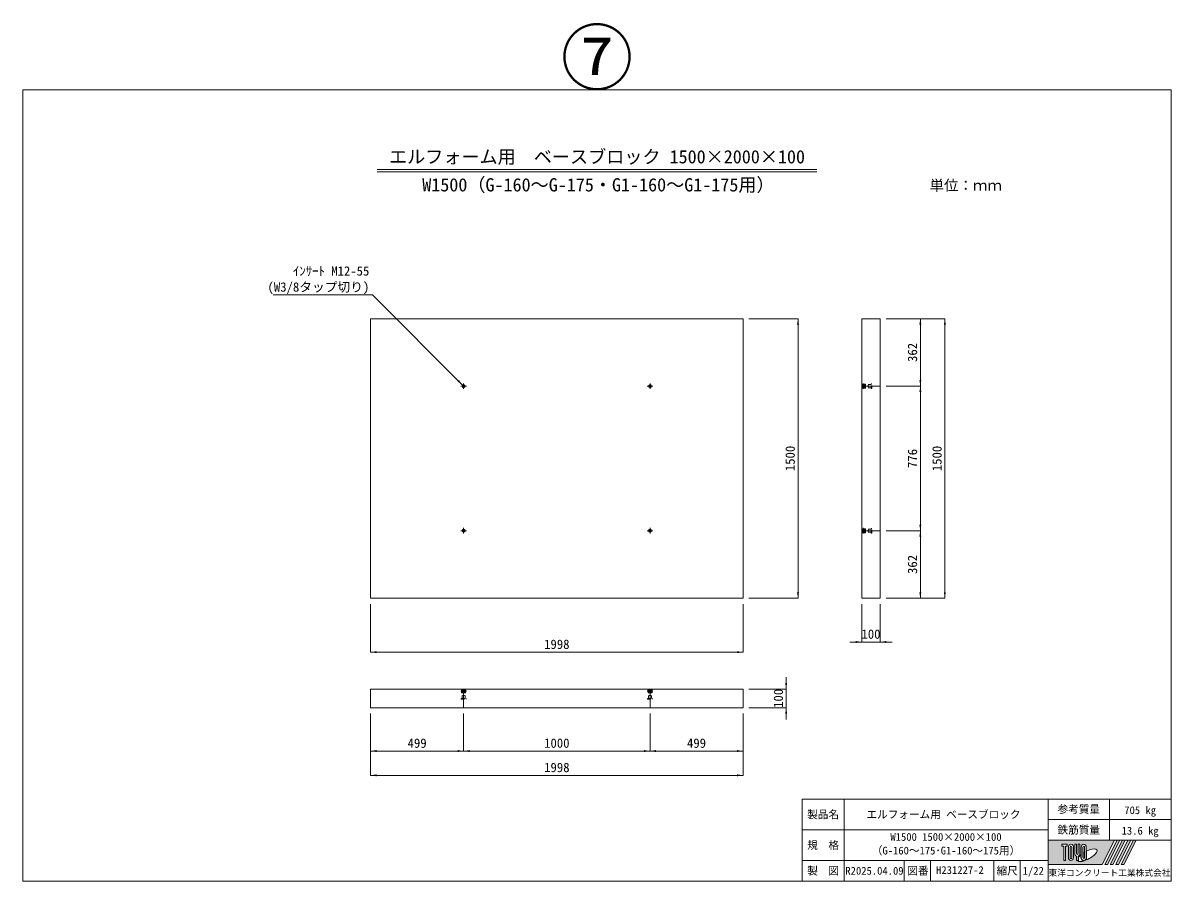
# Model space of a CAD drawing. Units: millimetres at full size; some dimension numbers follow another scale. Extents: x 48 to 43288, y -58809 to -8936.
# Drawn here: x 48 to 6208, y -52750 to -48144 of the extents above; entities that cross this region are included whole.
import ezdxf
from ezdxf.enums import TextEntityAlignment as Align

# ---------------------------------------------------------------- set-up
doc = ezdxf.new("R2010")
doc.units = ezdxf.units.MM
doc.header["$LTSCALE"] = 75
doc.linetypes.add('USER2', pattern=[8.5725, 5.715, -0.9525, 0.9525, -0.9525])
doc.linetypes.add('USER3', pattern=[0.405, 0.225, -0.18])
for name, color, linetype, lineweight in [('_0-0_', 7, 'Continuous', 9), ('寸法線', 7, 'Continuous', 9), ('引出線', 4, 'Continuous', 9), ('本体', 7, 'Continuous', 9), ('枠', 5, 'Continuous', 5), ('補助線', 8, 'Continuous', 13), ('ｲﾝｻｰﾄ', 3, 'USER3', 5)]:
    doc.layers.add(name, color=color, linetype=linetype, lineweight=lineweight)
doc.styles.add('ＭＳ ゴシック', font='')
doc.styles.get('ＭＳ ゴシック').set_extended_font_data('MS Gothic')

# ---------------------------------------------------------------- blocks, each defined once
blk = doc.blocks.new('filled_arrow')
at = {"color": 0, "linetype": 'Continuous', "lineweight": -2}
blk.add_solid([(7.5, 1.25), (0, 0), (7.5, -1.25)], dxfattribs=at)

msp = doc.modelspace()

# ---------------------------------------------------------------- hatches: boundary and pattern name
at = {"layer": '枠'}
h = msp.add_hatch(color=7, dxfattribs=at)
h.paths.add_polyline_path([(5547.52, -52529.84), (5547.52, -52661.84), (5837.92, -52661.84), (5903.92, -52529.84)])
edge = h.paths.add_edge_path(flags=16)
edge.add_ellipse((5758.36, -52611.09), major_axis=(51.71744, 28.94828), ratio=0.3471473417839755, start_angle=-144.31121551620072, end_angle=72.18990366955182, ccw=False)
edge.add_ellipse((5739.21, -52623.59), major_axis=(-0, 17.6), ratio=0.8463541477272727, start_angle=-160.70345668549217, end_angle=-90.00000000003904)
edge.add_line((5754.11, -52623.59), (5754.11, -52590.04))
edge = h.paths.add_edge_path(flags=16)
edge.add_ellipse((5739.21, -52568.08), major_axis=(-0, 16.24615), ratio=0.8463541586519492, start_angle=-89.99999999999164, end_angle=90.00000000000801, ccw=False)
edge.add_line((5752.96, -52568.08), (5752.96, -52623.59))
edge.add_ellipse((5739.21, -52623.59), major_axis=(0, 16.24615), ratio=0.8463541586519492, start_angle=90.00000000000955, end_angle=-89.99999999999051, ccw=False)
edge.add_line((5725.46, -52623.59), (5725.46, -52568.08))
edge = h.paths.add_edge_path(flags=16)
edge.add_line((5743.8, -52568.08), (5743.8, -52623.59))
edge.add_ellipse((5739.21, -52623.59), major_axis=(-0, 5.41538), ratio=0.8463540450032638, start_angle=89.99999999995185, end_angle=-90.00000000004849, ccw=False)
edge.add_line((5734.63, -52623.59), (5734.63, -52568.08))
edge.add_ellipse((5739.21, -52568.08), major_axis=(-0, 5.41538), ratio=0.8463540450032638, start_angle=-90.00000000008623, end_angle=89.99999999991343, ccw=False)
edge = h.paths.add_edge_path(flags=16)
edge.add_line((5742.65, -52596.46), (5742.65, -52623.59))
edge.add_ellipse((5739.21, -52623.59), major_axis=(0, 4.06154), ratio=0.8463542628432875, start_angle=90.0000000001412, end_angle=-89.99999999985943, ccw=False)
edge.add_line((5735.78, -52623.59), (5735.78, -52600.9))
edge.add_ellipse((5758.36, -52611.09), major_axis=(51.71744, 28.94828), ratio=0.34714734178397555, start_angle=107.79174141112958, end_angle=126.4713182157414, ccw=False)
edge = h.paths.add_edge_path(flags=16)
edge.add_line((5718.59, -52551.84), (5718.59, -52601.59))
edge.add_ellipse((5704.84, -52601.59), major_axis=(0, 16.24615), ratio=0.8463541586519492, start_angle=-163.341166640683, end_angle=-89.99999999999886, ccw=False)
edge.add_line((5709.42, -52616.91), (5709.42, -52639.84))
edge.add_line((5709.42, -52639.84), (5700.25, -52639.84))
edge.add_line((5700.25, -52639.84), (5700.25, -52616.91))
edge.add_ellipse((5704.84, -52601.59), major_axis=(-0, 16.24615), ratio=0.8463541586519492, start_angle=89.99999999999824, end_angle=163.341166640683, ccw=False)
edge.add_line((5691.09, -52601.59), (5691.09, -52551.84))
edge.add_line((5691.09, -52551.84), (5700.25, -52551.84))
edge.add_line((5700.25, -52551.84), (5700.25, -52601.59))
edge.add_ellipse((5704.84, -52601.59), major_axis=(0, 5.41538), ratio=0.8463540450032638, start_angle=90.00000000001921, end_angle=-89.9999999999812)
edge.add_line((5709.42, -52601.59), (5709.42, -52551.84))
edge.add_line((5709.42, -52551.84), (5718.59, -52551.84))
edge = h.paths.add_edge_path(flags=16)
edge.add_line((5724.32, -52609.58), (5724.32, -52623.59))
edge.add_ellipse((5739.21, -52623.59), major_axis=(0, 17.6), ratio=0.8463541477272727, start_angle=90.0000000000089, end_angle=-171.54427023795384)
edge.add_ellipse((5758.36, -52611.09), major_axis=(51.71744, 28.94828), ratio=0.34714734178397555, start_angle=-178.6495357001653, end_angle=-148.2924416644072, ccw=False)
edge.add_line((5707.45, -52641.19), (5710.57, -52641.19))
edge.add_line((5710.57, -52641.19), (5710.57, -52624.03))
edge.add_ellipse((5758.36, -52611.09), major_axis=(51.71744, 28.94828), ratio=0.3471473417839755, start_angle=148.21912000477957, end_angle=165.90812145711823, ccw=False)
edge = h.paths.add_edge_path(flags=16)
edge.add_ellipse((5670.46, -52568.08), major_axis=(0, 16.24615), ratio=0.8463541586519492, start_angle=-89.99999999995396, end_angle=90.00000000004627, ccw=False)
edge.add_line((5684.21, -52568.08), (5684.21, -52623.59))
edge.add_ellipse((5670.46, -52623.59), major_axis=(-0, 16.24615), ratio=0.8463541586519492, start_angle=89.9999999999743, end_angle=-90.00000000002598, ccw=False)
edge.add_line((5656.71, -52623.59), (5656.71, -52568.08))
edge = h.paths.add_edge_path(flags=16)
edge.add_line((5675.05, -52568.08), (5675.05, -52623.59))
edge.add_ellipse((5670.46, -52623.59), major_axis=(0, 5.41538), ratio=0.8463540450032638, start_angle=90.0000000000386, end_angle=-89.99999999996095, ccw=False)
edge.add_line((5665.88, -52623.59), (5665.88, -52568.08))
edge.add_ellipse((5670.46, -52568.08), major_axis=(-0, 5.41538), ratio=0.8463540450032638, start_angle=-90.00000000008623, end_angle=89.99999999991343, ccw=False)
h.paths.add_polyline_path([(5649.84, -52551.84), (5649.84, -52562.67), (5640.67, -52562.67), (5640.67, -52639.84), (5631.5, -52639.84), (5631.5, -52562.67), (5622.34, -52562.67), (5622.34, -52551.84)], flags=16)
for points in [[(5852.44, -52661.84), (5866.96, -52661.84), (5932.96, -52529.84), (5918.44, -52529.84)], [(5962, -52529.84), (5947.48, -52529.84), (5881.48, -52661.84), (5896, -52661.84)], [(5991.04, -52529.84), (5976.52, -52529.84), (5910.52, -52661.84), (5925.04, -52661.84)], [(6020.08, -52529.84), (6005.56, -52529.84), (5939.56, -52661.84), (5954.08, -52661.84)]]:
    msp.add_hatch(color=7, dxfattribs=at).paths.add_polyline_path(points)

# ---------------------------------------------------------------- linework, layer by layer
at = {"layer": '_0-0_', "lineweight": 20}
for p, q in [((1948.65, -48930.64), (4306.38, -48930.64)), ((1948.65, -48942.54), (4306.38, -48942.54))]:
    msp.add_line(p, q, dxfattribs=at)
at = {"layer": '寸法線'}
for p, q in [((3942.95, -49731.77), (4206, -49731.77)), ((4206, -51231.77), (4206, -49731.77)), ((4679.65, -49731.77), (4994.02, -49731.77)), ((4679.65, -49731.77), (4862.39, -49731.77)), ((4862.39, -50093.77), (4862.39, -49731.77)), ((4994.02, -51231.77), (4994.02, -49731.77)), ((4679.65, -50093.77), (4862.39, -50093.77)), ((4679.65, -50093.77), (4862.39, -50093.77)), ((4862.39, -50869.77), (4862.39, -50093.77)), ((4679.65, -50869.77), (4862.39, -50869.77)), ((4679.65, -50869.77), (4862.39, -50869.77)), ((4862.39, -51231.77), (4862.39, -50869.77)), ((3942.95, -51231.77), (4206, -51231.77)), ((4679.65, -51231.77), (4994.02, -51231.77)), ((4679.65, -51231.77), (4862.39, -51231.77)), ((1912.95, -51263.77), (1912.95, -51521.41)), ((3910.95, -51263.77), (3910.95, -51521.41)), ((4547.65, -51263.77), (4547.65, -51466.89)), ((4647.65, -51263.77), (4647.65, -51466.89)), ((4483.65, -51466.89), (4711.65, -51466.89)), ((1912.95, -51521.41), (3910.95, -51521.41)), ((4142.53, -51883.33), (4142.53, -51655.33)), ((3942.95, -51719.33), (4142.53, -51719.33)), ((1912.95, -51851.33), (1912.95, -52182.58)), ((1912.95, -51851.33), (1912.95, -52052.07)), ((2411.95, -51851.33), (2411.95, -52052.07)), ((2411.95, -51851.33), (2411.95, -52052.07)), ((3411.95, -51851.33), (3411.95, -52052.07)), ((3411.95, -51851.33), (3411.95, -52052.07)), ((3910.95, -51851.33), (3910.95, -52182.58)), ((3910.95, -51851.33), (3910.95, -52052.07)), ((3942.95, -51819.33), (4142.53, -51819.33)), ((1912.95, -52052.07), (2411.95, -52052.07)), ((2411.95, -52052.07), (3411.95, -52052.07)), ((3411.95, -52052.07), (3910.95, -52052.07)), ((1912.95, -52182.58), (3910.95, -52182.58))]:
    msp.add_line(p, q, dxfattribs=at)
at = {"layer": '引出線'}
msp.add_lwpolyline([(2405.99, -50087.75), (1922.58, -49604.33), (1389.57, -49604.33)], dxfattribs=at)
at = {"layer": '本体', "lineweight": 20}
for p, q in [((3910.95, -49731.77), (1912.95, -49731.77)), ((1912.95, -49731.77), (1912.95, -51231.77)), ((3910.95, -51231.77), (3910.95, -49731.77)), ((4547.65, -49731.77), (4647.65, -49731.77)), ((4547.65, -49731.77), (4547.65, -51231.77)), ((4647.65, -49731.77), (4647.65, -51231.77)), ((1912.95, -51231.77), (3910.95, -51231.77)), ((4547.65, -51231.77), (4647.65, -51231.77)), ((1912.95, -51719.33), (1912.95, -51819.33)), ((1912.95, -51719.33), (3910.95, -51719.33)), ((3910.95, -51719.33), (3910.95, -51819.33)), ((1912.95, -51819.33), (3910.95, -51819.33))]:
    msp.add_line(p, q, dxfattribs=at)
at = {"layer": '枠', "lineweight": 20}
for p, q in [((47.52, -48503.84), (6207.52, -48503.84)), ((47.52, -52749.84), (47.52, -48503.84)), ((6207.52, -52749.84), (6207.52, -48503.84)), ((4227.52, -52749.84), (4227.52, -52309.84)), ((6207.52, -52309.84), (4227.52, -52309.84)), ((4454.06, -52749.84), (4454.06, -52309.84)), ((5547.52, -52749.84), (5547.52, -52309.84)), ((5877.52, -52529.84), (5877.52, -52309.84)), ((6207.52, -52419.84), (5547.52, -52419.84)), ((5547.52, -52474.84), (4227.52, -52474.84)), ((6207.52, -52529.84), (5547.52, -52529.84)), ((5547.52, -52639.84), (4227.52, -52639.84)), ((4776.42, -52749.84), (4776.42, -52639.84)), ((4916.42, -52749.84), (4916.42, -52639.84)), ((5257.52, -52749.84), (5257.52, -52639.84)), ((5397.52, -52749.84), (5397.52, -52639.84)), ((47.52, -52749.84), (6207.52, -52749.84))]:
    msp.add_line(p, q, dxfattribs=at)
at = {"layer": '枠'}
for p, q in [((5547.52, -52529.84), (5903.92, -52529.84)), ((5547.52, -52529.84), (5547.52, -52661.84)), ((5903.92, -52529.84), (5837.92, -52661.84)), ((5918.44, -52529.84), (5852.44, -52661.84)), ((5932.96, -52529.84), (5866.96, -52661.84)), ((5947.48, -52529.84), (5881.48, -52661.84)), ((5962, -52529.84), (5896, -52661.84)), ((5976.52, -52529.84), (5910.52, -52661.84)), ((5918.44, -52529.84), (5932.96, -52529.84)), ((5991.04, -52529.84), (5925.04, -52661.84)), ((6005.56, -52529.84), (5939.56, -52661.84)), ((5947.48, -52529.84), (5962, -52529.84)), ((6020.08, -52529.84), (5954.08, -52661.84)), ((5976.52, -52529.84), (5991.04, -52529.84)), ((6005.56, -52529.84), (6020.08, -52529.84)), ((5622.34, -52551.84), (5622.34, -52562.67)), ((5622.34, -52551.84), (5649.84, -52551.84)), ((5631.5, -52562.67), (5622.34, -52562.67)), ((5631.5, -52562.67), (5631.5, -52639.84)), ((5640.67, -52562.67), (5640.67, -52639.84)), ((5649.84, -52562.67), (5640.67, -52562.67)), ((5649.84, -52551.84), (5649.84, -52562.67)), ((5656.71, -52568.08), (5656.71, -52623.59)), ((5665.88, -52623.59), (5665.88, -52568.08)), ((5675.05, -52568.08), (5675.05, -52623.59)), ((5684.21, -52623.59), (5684.21, -52568.08)), ((5691.09, -52551.84), (5700.25, -52551.84)), ((5691.09, -52601.59), (5691.09, -52551.84)), ((5700.25, -52551.84), (5700.25, -52601.59)), ((5709.42, -52551.84), (5718.59, -52551.84)), ((5709.42, -52601.59), (5709.42, -52551.84)), ((5718.59, -52551.84), (5718.59, -52601.59)), ((5725.46, -52568.08), (5725.46, -52623.59)), ((5734.63, -52623.59), (5734.63, -52568.08)), ((5735.78, -52623.59), (5735.78, -52600.9)), ((5742.65, -52596.46), (5742.65, -52623.59)), ((5743.8, -52568.08), (5743.8, -52623.59)), ((5752.96, -52623.59), (5752.96, -52568.08)), ((5754.11, -52623.59), (5754.11, -52590.04)), ((5547.52, -52661.84), (5837.92, -52661.84)), ((5640.67, -52639.84), (5631.5, -52639.84)), ((5700.25, -52616.91), (5700.25, -52639.84)), ((5709.42, -52639.84), (5700.25, -52639.84)), ((5707.45, -52641.19), (5710.57, -52641.19)), ((5709.42, -52616.91), (5709.42, -52639.84)), ((5710.57, -52624.03), (5710.57, -52641.19)), ((5724.32, -52609.58), (5724.32, -52623.59)), ((5852.44, -52661.84), (5866.96, -52661.84)), ((5881.48, -52661.84), (5896, -52661.84)), ((5910.52, -52661.84), (5925.04, -52661.84)), ((5939.56, -52661.84), (5954.08, -52661.84))]:
    msp.add_line(p, q, dxfattribs=at)
for centre, major_axis, ratio, start_param, end_param in [((5670.46, -52568.08), (0, 16.24615), 0.846354, 4.71238898038537, 7.853981633975168), ((5670.46, -52568.08), (-0, 5.41538), 0.846354, 4.712388980383416, 7.853981633973203), ((5704.84, -52601.59), (-0, 16.24615), 0.846354, 1.5707963267948708, 2.8017557441349856), ((5704.84, -52601.59), (0, 5.41538), 0.846354, 1.5707963267951803, 4.712388980384968), ((5704.84, -52601.59), (0, 16.24615), 0.846354, 3.4814295630446, 4.7123889803847065), ((5739.21, -52568.08), (-0, 16.24615), 0.846354, 4.712388980384813, 7.853981633974601), ((5739.21, -52568.08), (-0, 5.41538), 0.846354, 4.712388980383416, 7.853981633973203), ((5758.36, -52611.09), (51.71744, 28.94828), 0.347147, 1.681740509796976, 1.8219833196615158), ((5758.36, -52611.09), (51.71744, 28.94828), 0.347147, 4.262185332381571, 7.742916281338565), ((5670.46, -52623.59), (-0, 16.24615), 0.846354, 1.5707963267945175, 4.712388980384306), ((5670.46, -52623.59), (0, 5.41538), 0.846354, 1.5707963267954668, 4.712388980385267), ((5758.36, -52611.09), (51.71744, 28.94828), 0.347147, 3.2093975090572004, 4.200445063285498), ((5758.36, -52611.09), (51.71744, 28.94828), 0.347147, 2.0815196641224487, 2.5155126073167438), ((5739.21, -52623.59), (0, 17.6), 0.846354, 1.570796326795028, 3.315467866329282), ((5739.21, -52623.59), (0, 16.24615), 0.846354, 1.5707963267950384, 4.712388980384831), ((5739.21, -52623.59), (-0, 5.41538), 0.846354, 1.5707963267941856, 4.712388980383974), ((5739.21, -52623.59), (0, 4.06154), 0.846354, 1.5707963267969827, 4.712388980386767), ((5739.21, -52623.59), (-0, 17.6), 0.846354, 3.53384380001426, 4.712388980384113)]:
    msp.add_ellipse(centre, major_axis=major_axis, ratio=ratio, start_param=start_param, end_param=end_param, dxfattribs=at)
at = {"layer": '補助線'}
for p, q in [((4647.65, -50093.77), (4547.65, -50093.77)), ((4547.65, -50093.77), (4602.65, -50093.77)), ((3910.95, -51231.77), (3910.95, -50869.77)), ((4647.65, -50869.77), (4547.65, -50869.77)), ((4547.65, -50869.77), (4602.65, -50869.77)), ((2411.95, -51819.33), (2411.95, -51719.33)), ((2411.95, -51719.33), (2411.95, -51774.33)), ((3411.95, -51819.33), (3411.95, -51719.33)), ((3411.95, -51719.33), (3411.95, -51774.33))]:
    msp.add_line(p, q, dxfattribs=at)
at = {"layer": 'ｲﾝｻｰﾄ', "linetype": 'USER2', "lineweight": 9}
for p, q in [((2411.95, -50108.66), (2411.95, -50078.88)), ((3411.95, -50108.66), (3411.95, -50078.88)), ((2397.06, -50093.77), (2426.84, -50093.77)), ((3397.06, -50093.77), (3426.84, -50093.77)), ((2397.06, -50869.77), (2426.84, -50869.77)), ((2411.95, -50854.88), (2411.95, -50884.66)), ((3397.06, -50869.77), (3426.84, -50869.77)), ((3411.95, -50854.88), (3411.95, -50884.66))]:
    msp.add_line(p, q, dxfattribs=at)
at = {"layer": 'ｲﾝｻｰﾄ'}
for p, q in [((4556.9, -50107.02), (4556.9, -50080.52)), ((4556.9, -50080.52), (4558.41, -50080.52)), ((4558.41, -50107.02), (4558.41, -50080.52)), ((4547.65, -50083.02), (4556.9, -50081.77)), ((4547.65, -50104.52), (4547.65, -50083.02)), ((4547.65, -50104.52), (4556.9, -50105.77)), ((4552.65, -50102.02), (4552.65, -50085.52)), ((4552.65, -50085.52), (4598.65, -50085.52)), ((4552.65, -50088.52), (4582.65, -50088.52)), ((4552.65, -50099.02), (4582.65, -50099.02)), ((4552.65, -50102.02), (4598.65, -50102.02)), ((4556.9, -50107.02), (4558.41, -50107.02)), ((4567.65, -50083.02), (4558.41, -50081.77)), ((4567.65, -50104.52), (4558.41, -50105.77)), ((4567.65, -50104.52), (4567.65, -50083.02)), ((4582.65, -50099.02), (4582.65, -50088.52)), ((4598.65, -50081.02), (4602.65, -50081.02)), ((4598.65, -50106.52), (4598.65, -50081.02)), ((4598.65, -50106.52), (4602.65, -50106.52)), ((4602.65, -50106.52), (4602.65, -50081.02)), ((4547.65, -50859.02), (4556.9, -50857.77)), ((4547.65, -50880.52), (4547.65, -50859.02)), ((4547.65, -50880.52), (4556.9, -50881.77)), ((4552.65, -50878.02), (4552.65, -50861.52)), ((4552.65, -50861.52), (4598.65, -50861.52)), ((4552.65, -50864.52), (4582.65, -50864.52)), ((4552.65, -50875.02), (4582.65, -50875.02)), ((4552.65, -50878.02), (4598.65, -50878.02)), ((4556.9, -50883.02), (4556.9, -50856.52)), ((4556.9, -50856.52), (4558.41, -50856.52)), ((4558.41, -50883.02), (4558.41, -50856.52)), ((4567.65, -50859.02), (4558.41, -50857.77)), ((4567.65, -50880.52), (4558.41, -50881.77)), ((4567.65, -50880.52), (4567.65, -50859.02)), ((4582.65, -50875.02), (4582.65, -50864.52)), ((4598.65, -50857.02), (4602.65, -50857.02)), ((4598.65, -50882.52), (4598.65, -50857.02)), ((4602.65, -50882.52), (4602.65, -50857.02)), ((4556.9, -50883.02), (4558.41, -50883.02)), ((4598.65, -50882.52), (4602.65, -50882.52)), ((2398.7, -51728.58), (2398.7, -51730.08)), ((2398.7, -51728.58), (2425.2, -51728.58)), ((2398.7, -51730.08), (2425.2, -51730.08)), ((2401.2, -51719.33), (2399.95, -51728.58)), ((2401.2, -51739.33), (2399.95, -51730.08)), ((2401.2, -51719.33), (2422.7, -51719.33)), ((2401.2, -51739.33), (2422.7, -51739.33)), ((2403.7, -51724.33), (2420.2, -51724.33)), ((2403.7, -51724.33), (2403.7, -51770.33)), ((2406.7, -51724.33), (2406.7, -51754.33)), ((2417.2, -51724.33), (2417.2, -51754.33)), ((2420.2, -51724.33), (2420.2, -51770.33)), ((2422.7, -51719.33), (2423.95, -51728.58)), ((2422.7, -51739.33), (2423.95, -51730.08)), ((2425.2, -51728.58), (2425.2, -51730.08)), ((3398.7, -51728.58), (3398.7, -51730.08)), ((3398.7, -51728.58), (3425.2, -51728.58)), ((3398.7, -51730.08), (3425.2, -51730.08)), ((3401.2, -51719.33), (3399.95, -51728.58)), ((3401.2, -51739.33), (3399.95, -51730.08)), ((3401.2, -51719.33), (3422.7, -51719.33)), ((3401.2, -51739.33), (3422.7, -51739.33)), ((3403.7, -51724.33), (3420.2, -51724.33)), ((3403.7, -51724.33), (3403.7, -51770.33)), ((3406.7, -51724.33), (3406.7, -51754.33)), ((3417.2, -51724.33), (3417.2, -51754.33)), ((3420.2, -51724.33), (3420.2, -51770.33)), ((3422.7, -51719.33), (3423.95, -51728.58)), ((3422.7, -51739.33), (3423.95, -51730.08)), ((3425.2, -51728.58), (3425.2, -51730.08)), ((2399.2, -51770.33), (2399.2, -51774.33)), ((2399.2, -51770.33), (2424.7, -51770.33)), ((2399.2, -51774.33), (2424.7, -51774.33)), ((2406.7, -51754.33), (2417.2, -51754.33)), ((2424.7, -51770.33), (2424.7, -51774.33)), ((3399.2, -51770.33), (3399.2, -51774.33)), ((3399.2, -51770.33), (3424.7, -51770.33)), ((3399.2, -51774.33), (3424.7, -51774.33)), ((3406.7, -51754.33), (3417.2, -51754.33)), ((3424.7, -51770.33), (3424.7, -51774.33))]:
    msp.add_line(p, q, dxfattribs=at)
at = {"layer": 'ｲﾝｻｰﾄ', "linetype": 'Continuous', "lineweight": 9}
for centre, radius in [((2411.95, -50093.77), 8.25), ((2411.95, -50093.77), 5.25), ((3411.95, -50093.77), 8.25), ((3411.95, -50093.77), 5.25), ((2411.95, -50869.77), 8.25), ((2411.95, -50869.77), 5.25), ((3411.95, -50869.77), 8.25), ((3411.95, -50869.77), 5.25)]:
    msp.add_circle(centre, radius, dxfattribs=at)

# ---------------------------------------------------------------- block references
at = {"layer": '寸法線', "xscale": 4.27, "yscale": 4.27}
for p, rotation in [((4206, -49731.77), 270), ((4862.39, -49731.77), 270), ((4994.02, -49731.77), 270), ((4862.39, -50093.77), 90), ((4862.39, -50093.77), 270), ((4862.39, -50869.77), 90), ((4862.39, -50869.77), 270), ((4206, -51231.77), 90), ((4862.39, -51231.77), 90), ((4994.02, -51231.77), 90), ((4547.65, -51466.89), 180), ((3910.95, -51521.41), 180), ((4142.53, -51719.33), 90), ((4142.53, -51819.33), 270), ((2411.95, -52052.07), 180), ((3411.95, -52052.07), 180), ((3910.95, -52052.07), 180), ((3910.95, -52182.58), 180)]:
    msp.add_blockref('filled_arrow', p, dxfattribs=dict(at, rotation=rotation))
for p in [(4647.65, -51466.89), (1912.95, -51521.41), (1912.95, -52052.07), (2411.95, -52052.07), (3411.95, -52052.07), (1912.95, -52182.58)]:
    msp.add_blockref('filled_arrow', p, dxfattribs=at)
at = {"layer": '引出線', "xscale": 4.27, "yscale": 4.27, "rotation": 135}
msp.add_blockref('filled_arrow', (2405.99, -50087.75), dxfattribs=at)

# ---------------------------------------------------------------- texts
at = {"layer": '_0-0_', "style": 'ＭＳ ゴシック'}
for s, height, p in [('エルフォーム用\u3000ベースブロック 1500×2000×100', 71.21, (3127.52, -48919.45)), ('W1500（G-160～G-175・G1-160～G1-175用）', 71.21, (3135.13, -49069.99)), ('単位：ｍｍ', 56.96, (5105.93, -49061.69))]:
    msp.add_text(s, height=height, dxfattribs=at).set_placement(p, align=Align.BOTTOM_CENTER)
msp.add_text('H231227-2', height=41.77, dxfattribs=at).set_placement((4946.89, -52724.4), align=Align.BOTTOM_LEFT)
at = {"layer": '寸法線', "style": 'ＭＳ ゴシック'}
for s, p in [('362', (4819.99, -49912.77)), ('1500', (4163.6, -50481.77)), ('776', (4819.99, -50481.77)), ('1500', (4951.62, -50481.77)), ('362', (4819.99, -51050.77)), ('100', (4100.13, -51769.33))]:
    msp.add_text(s, height=50.13, rotation=90, dxfattribs=at).set_placement(p, align=Align.MIDDLE_CENTER)
for s, p in [('100', (4597.65, -51424.49)), ('1998', (2911.95, -51479.01)), ('499', (2162.45, -52009.67)), ('1000', (2911.95, -52009.67)), ('499', (3661.45, -52009.67)), ('1998', (2911.95, -52140.18))]:
    msp.add_text(s, height=50.13, dxfattribs=at).set_placement(p, align=Align.MIDDLE_CENTER)
at = {"layer": '引出線', "style": 'ＭＳ ゴシック'}
for s, p in [('ｲﾝｻｰﾄ M12-55', (1496.32, -49515.72)), ('(W3/8タップ切り)', (1359.57, -49601.52))]:
    msp.add_text(s, height=50.13, dxfattribs=at).set_placement(p, align=Align.BOTTOM_LEFT)
at = {"layer": '枠', "color": 7, "style": 'ＭＳ ゴシック'}
for s, height, p in [('参考質量', 41.77, (5712.52, -52364.84)), ('705 kg', 41.77, (6041.79, -52369.78)), ('製品名', 41.77, (4340.79, -52392.34)), ('エルフォーム用 ベースブロック ', 41.77, (5000.79, -52392.34)), ('鉄筋質量', 41.77, (5712.52, -52474.84)), ('13.6 kg', 41.77, (6041.79, -52479.78)), ('規\u3000格', 41.77, (4340.79, -52557.34)), ('製  図', 41.77, (4340.79, -52694.84)), ('縮尺', 41.77, (5328.13, -52694.84)), ('R2025.04.09', 41.77, (4616.31, -52694.84)), ('図番', 41.77, (4849.52, -52694.84)), ('1/22', 41.77, (5468.44, -52694.84)), ('東洋コンクリート工業株式会社', 33.42, (5877.52, -52705.84))]:
    msp.add_text(s, height=height, dxfattribs=at).set_placement(p, align=Align.MIDDLE_CENTER)
for s, p in [('W1500 1500×2000×100', (4701.65, -52492.18)), ('（G-160～175･G1-160～175用）', (4601.93, -52565.52))]:
    msp.add_text(s, height=41.77, dxfattribs=at).set_placement(p, align=Align.TOP_LEFT)
at = {"layer": '補助線', "color": 1, "style": 'ＭＳ ゴシック'}
msp.add_text('⑦', height=284.8, dxfattribs=at).set_placement((3127.52, -48558.46), align=Align.BOTTOM_CENTER)

doc.saveas('drawing.dxf')
